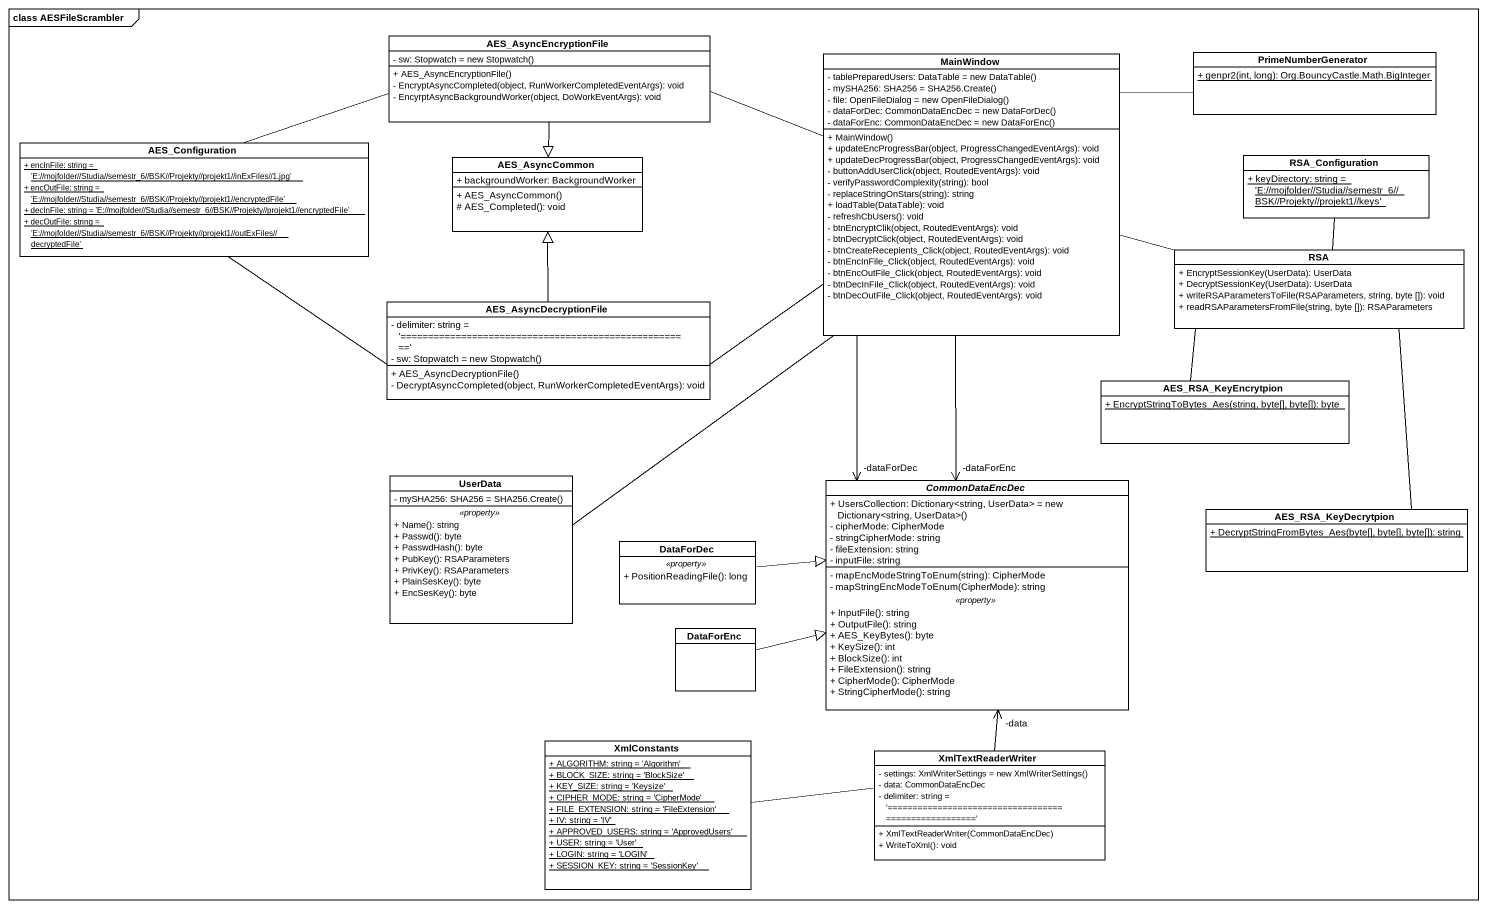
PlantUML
@startuml
mainframe class AESFileScrambler
hide circle
hide empty members
skinparam classAttributeIconSize 0
class AES_AsyncEncryptionFile {
  {field} - sw: Stopwatch = new Stopwatch()
  + AES_AsyncEncryptionFile()
  - EncryptAsyncCompleted(object, RunWorkerCompletedEventArgs): void
  - EncyrptAsyncBackgroundWorker(object, DoWorkEventArgs): void
}
class MainWindow {
  {field} - tablePreparedUsers: DataTable = new DataTable()
  {field} - mySHA256: SHA256 = SHA256.Create()
  {field} - file: OpenFileDialog = new OpenFileDialog()
  {field} - dataForDec: CommonDataEncDec = new DataForDec()
  {field} - dataForEnc: CommonDataEncDec = new DataForEnc()
  + MainWindow()
  + updateEncProgressBar(object, ProgressChangedEventArgs): void
  + updateDecProgressBar(object, ProgressChangedEventArgs): void
  - buttonAddUserClick(object, RoutedEventArgs): void
  - verifyPasswordComplexity(string): bool
  - replaceStringOnStars(string): string
  + loadTable(DataTable): void
  - refreshCbUsers(): void
  - btnEncryptClik(object, RoutedEventArgs): void
  - btnDecryptClick(object, RoutedEventArgs): void
  - btnCreateRecepients_Click(object, RoutedEventArgs): void
  - btnEncInFile_Click(object, RoutedEventArgs): void
  - btnEncOutFile_Click(object, RoutedEventArgs): void
  - btnDecInFile_Click(object, RoutedEventArgs): void
  - btnDecOutFile_Click(object, RoutedEventArgs): void
}
class PrimeNumberGenerator {
  {static} + genpr2(int, long): Org.BouncyCastle.Math.BigInteger
}
class AES_Configuration {
  {static} + encInFile: string = 'E:~//mojfolder~//Studia~//semestr_6~//BSK~//Projekty~//projekt1~//inExFiles~//1.jpg'
  {static} + encOutFile: string = 'E:~//mojfolder~//Studia~//semestr_6~//BSK~//Projekty~//projekt1~//encryptedFile'
  {static} + decInFile: string = 'E:~//mojfolder~//Studia~//semestr_6~//BSK~//Projekty~//projekt1~//encryptedFile'
  {static} + decOutFile: string = 'E:~//mojfolder~//Studia~//semestr_6~//BSK~//Projekty~//projekt1~//outExFiles~//decryptedFile'
}
class AES_AsyncCommon {
  + backgroundWorker: BackgroundWorker
  + AES_AsyncCommon()
  # AES_Completed(): void
}
class RSA_Configuration {
  {static} + keyDirectory: string = 'E:~//mojfolder~//Studia~//semestr_6~//BSK~//Projekty~//projekt1~//keys'
}
class RSA {
  + EncryptSessionKey(UserData): UserData
  + DecryptSessionKey(UserData): UserData
  + writeRSAParametersToFile(RSAParameters, string, byte []): void
  + readRSAParametersFromFile(string, byte []): RSAParameters
}
class AES_AsyncDecryptionFile {
  - delimiter: string = '====================================================='
  {field} - sw: Stopwatch = new Stopwatch()
  + AES_AsyncDecryptionFile()
  - DecryptAsyncCompleted(object, RunWorkerCompletedEventArgs): void
}
class AES_RSA_KeyEncrytpion {
  {static} + EncryptStringToBytes_Aes(string, byte[], byte[]): byte
}
class UserData {
  {field} - mySHA256: SHA256 = SHA256.Create()
  .. <<property>> ..
  + Name(): string
  + Passwd(): byte
  + PasswdHash(): byte
  + PubKey(): RSAParameters
  + PrivKey(): RSAParameters
  + PlainSesKey(): byte
  + EncSesKey(): byte
}
abstract class CommonDataEncDec {
  {field} + UsersCollection: Dictionary<string, UserData> = new Dictionary<string, UserData>()
  - cipherMode: CipherMode
  - stringCipherMode: string
  - fileExtension: string
  - inputFile: string
  --
  - mapEncModeStringToEnum(string): CipherMode
  - mapStringEncModeToEnum(CipherMode): string
  .. <<property>> ..
  + InputFile(): string
  + OutputFile(): string
  + AES_KeyBytes(): byte
  + KeySize(): int
  + BlockSize(): int
  + FileExtension(): string
  + CipherMode(): CipherMode
  + StringCipherMode(): string
}
class AES_RSA_KeyDecrytpion {
  {static} + DecryptStringFromBytes_Aes(byte[], byte[], byte[]): string
}
class DataForDec {
  .. <<property>> ..
  + PositionReadingFile(): long
}
class DataForEnc
class XmlConstants {
  {static} + ALGORITHM: string = 'Algorithm'
  {static} + BLOCK_SIZE: string = 'BlockSize'
  {static} + KEY_SIZE: string = 'Keysize'
  {static} + CIPHER_MODE: string = 'CipherMode'
  {static} + FILE_EXTENSION: string = 'FileExtension'
  {static} + IV: string = 'IV'
  {static} + APPROVED_USERS: string = 'ApprovedUsers'
  {static} + USER: string = 'User'
  {static} + LOGIN: string = 'LOGIN'
  {static} + SESSION_KEY: string = 'SessionKey'
}
class XmlTextReaderWriter {
  {field} - settings: XmlWriterSettings = new XmlWriterSettings()
  - data: CommonDataEncDec
  - delimiter: string = '====================================================='
  + XmlTextReaderWriter(CommonDataEncDec)
  + WriteToXml(): void
}
AES_AsyncEncryptionFile -left- AES_Configuration
AES_AsyncEncryptionFile --|> AES_AsyncCommon
MainWindow -left- AES_AsyncEncryptionFile
MainWindow -right- RSA
MainWindow -left- AES_AsyncDecryptionFile
MainWindow --> "-dataForDec" CommonDataEncDec
MainWindow --> "-dataForEnc" CommonDataEncDec
PrimeNumberGenerator -left- MainWindow
RSA -up- RSA_Configuration
RSA -- AES_RSA_KeyEncrytpion
RSA -- AES_RSA_KeyDecrytpion
AES_AsyncDecryptionFile -left- AES_Configuration
AES_AsyncDecryptionFile -up-|> AES_AsyncCommon
UserData -up- MainWindow
DataForDec -right-|> CommonDataEncDec
DataForEnc -right-|> CommonDataEncDec
XmlTextReaderWriter -up-> "-data" CommonDataEncDec
XmlTextReaderWriter -left- XmlConstants
@enduml
